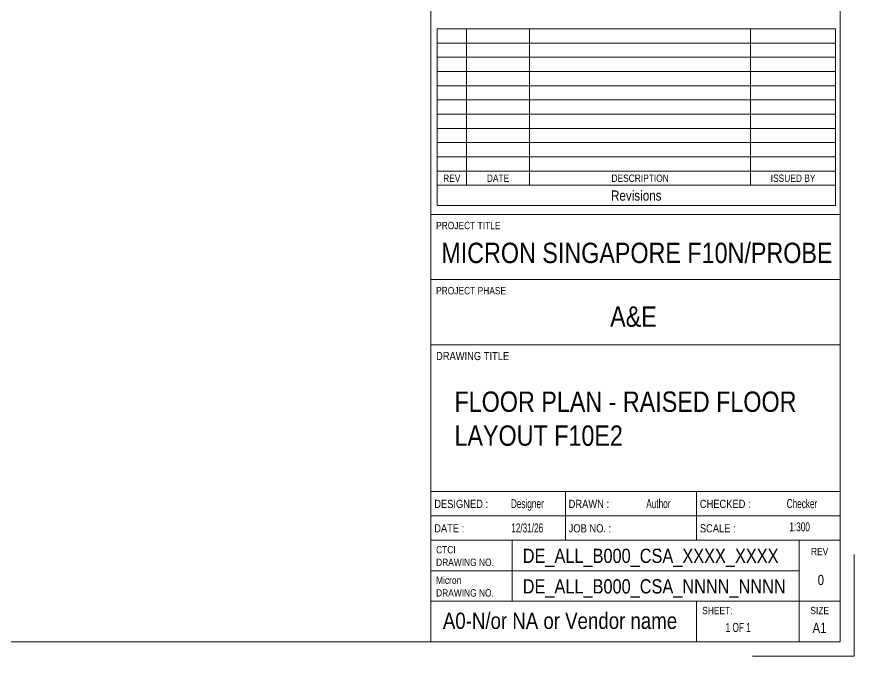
# Model space of a CAD drawing. Extents: x -15449 to 568150, y -1239737 to 53667.
# Drawn here: x 15229.2 to 15435, y 7255.9 to 7413 of the extents above; entities that cross this region are included whole.
import ezdxf

# ---------------------------------------------------------------- set-up
doc = ezdxf.new("R2010")
doc.units = 0
doc.header["$LTSCALE"] = 8
doc.layers.add('G-ANNO-TTLB', color=7, linetype='CONTINUOUS', lineweight=9)
doc.layers.add('Title Blocks', color=255, linetype='CONTINUOUS', lineweight=9)
doc.styles.add('Arial', font='arial.ttf', dxfattribs={"width": 0.8, "height": 0.25})
doc.styles.add('Arial Narrow', font='ARIALN.TTF', dxfattribs={"height": 0.2})
doc.styles.add('Arial Narrow_1', font='ARIALN.TTF', dxfattribs={"height": 0.18})
doc.styles.add('Arial Narrow_2', font='ARIALN.TTF', dxfattribs={"width": 0.8, "height": 0.22})
doc.styles.add('Arial Narrow_3', font='ARIALN.TTF', dxfattribs={"height": 0.35})
doc.styles.add('Arial Narrow_4', font='ARIALN.TTF', dxfattribs={"height": 0.5})
doc.styles.add('Arial Narrow_5', font='ARIALN.TTF', dxfattribs={"height": 0.25})

msp = doc.modelspace()

# ---------------------------------------------------------------- linework, layer by layer
at = {"layer": 'G-ANNO-TTLB'}
for p, q in [((15330.9515, 7259.4189), (15330.9515, 7833.4189)), ((15431.4515, 7833.4189), (15431.4515, 7259.4189)), ((15430.3409, 7410.0203), (15332.4599, 7410.0203)), ((15332.4599, 7410.0203), (15332.4599, 7366.5937)), ((15339.69, 7371.5937), (15339.69, 7410.0203)), ((15355.1929, 7371.5937), (15355.1929, 7410.0203)), ((15409.5011, 7371.5937), (15409.5011, 7410.0203)), ((15430.3409, 7366.5937), (15430.3409, 7410.0203)), ((15430.3409, 7406.527), (15332.4599, 7406.527)), ((15430.3409, 7403.0336), (15332.4599, 7403.0336)), ((15430.3409, 7399.5403), (15332.4599, 7399.5403)), ((15430.3409, 7396.047), (15332.4599, 7396.047)), ((15430.3409, 7392.5536), (15332.4599, 7392.5536)), ((15430.3409, 7389.0603), (15332.4599, 7389.0603)), ((15430.3409, 7385.567), (15332.4599, 7385.567)), ((15430.3409, 7382.0737), (15332.4599, 7382.0737)), ((15430.3409, 7378.5803), (15332.4599, 7378.5803)), ((15430.3409, 7375.087), (15332.4599, 7375.087)), ((15430.3409, 7371.5937), (15332.4599, 7371.5937)), ((15332.4599, 7366.5937), (15430.3409, 7366.5937)), ((15431.4515, 7364.4189), (15330.9515, 7364.4189)), ((15431.4515, 7348.4189), (15330.9515, 7348.4189)), ((15431.4515, 7332.4189), (15330.9515, 7332.4189)), ((15330.9515, 7296.4189), (15431.4515, 7296.4189)), ((15363.9846, 7284.4189), (15363.9846, 7296.4189)), ((15396.2076, 7296.4189), (15396.2076, 7284.4189)), ((15330.9515, 7290.4189), (15431.4515, 7290.4189)), ((15330.9515, 7284.4189), (15431.4515, 7284.4189)), ((15350.9515, 7284.4189), (15350.9515, 7269.4189)), ((15421.3818, 7284.4189), (15421.3818, 7259.4189)), ((15434.9515, 7255.9189), (15434.9515, 7280.9189)), ((15421.3818, 7276.9189), (15330.9515, 7276.9189)), ((15330.9515, 7269.4189), (15431.4515, 7269.4189)), ((15396.2076, 7269.4189), (15396.2076, 7259.4189)), ((15431.4515, 7259.4189), (14615.4515, 7259.4189)), ((15409.9515, 7255.9189), (15434.9515, 7255.9189))]:
    msp.add_line(p, q, dxfattribs=at)

# ---------------------------------------------------------------- texts
at = {"layer": 'G-ANNO-TTLB', "attachment_point": 2, "line_spacing_factor": 0.974696}
for s, insert, char_height, width, style in [('REV', (15336.075, 7374.2192), 1.8, 5.106404, 'Arial Narrow_1'), ('DATE', (15347.4415, 7374.2192), 1.8, 6.631693, 'Arial Narrow_1'), ('DESCRIPTION', (15382.347, 7374.2192), 1.8, 16.95503, 'Arial Narrow_1'), ('ISSUED BY', (15419.921, 7374.2192), 1.8, 13.241281, 'Arial Narrow_1'), ('Revisions', (15381.4004, 7370.3144), 2.5, 14.890758, 'Arial Narrow_5')]:
    msp.add_mtext(s, dxfattribs=dict(at, insert=insert, char_height=char_height, width=width, style=style))
at = {"layer": 'Title Blocks', "lineweight": 5}
for s, insert, char_height, width, attachment_point, style in [('PROJECT TITLE', (15332.2247, 7362.6077), 1.8, 18.679319, 1, 'Arial Narrow_1'), ('\\A1;MICRON SINGAPORE F10N/PROBE', (15333.5075, 7357.4837), 5, 100.471387, 1, 'Arial Narrow_4'), ('PROJECT PHASE', (15332.2247, 7346.6077), 1.8, 20.202525, 1, 'Arial Narrow_1'), ('\\pxqc;A&E', (15333.8081, 7341.8424), 5, 93.797438, 1, 'Arial Narrow_4'), ('DRAWING TITLE', (15332.2247, 7330.6576), 2, 22.206744, 1, 'Arial Narrow'), ('\\pxt17;FLOOR PLAN - RAISED FLOOR LAYOUT F10E2 ', (15336.7368, 7320.9404), 5, 93.797438, 1, 'Arial Narrow_4'), ('DESIGNED :', (15331.7616, 7294.3374), 2, 16.354425, 1, 'Arial Narrow'), ('Designer', (15350.5971, 7294.5), 2.2, 9.556115, 1, 'Arial Narrow_2'), ('DRAWN :', (15364.7947, 7294.3374), 2, 12.18565, 1, 'Arial Narrow'), ('Author', (15383.8521, 7294.5), 2.2, 7.05485, 1, 'Arial Narrow_2'), ('CHECKED :', (15397.0177, 7294.3374), 2, 15.3924, 1, 'Arial Narrow'), ('Checker', (15418.352, 7294.5), 2.2, 8.85063, 1, 'Arial Narrow_2'), ('DATE :', (15331.7616, 7288.3374), 2, 9.219406, 1, 'Arial Narrow'), ('12/31/26', (15350.6771, 7288.5363), 2.2, 9.36371, 1, 'Arial Narrow_2'), ('JOB NO. :', (15364.7947, 7288.3374), 2, 12.907169, 1, 'Arial Narrow'), ('SCALE :', (15397.0177, 7288.3374), 2, 10.983119, 1, 'Arial Narrow'), ('1:300', (15419.0146, 7288.8053), 2.2, 8.85063, 1, 'Arial Narrow_2'), ('CTCI', (15332.2247, 7282.9873), 1.8, 16.755269, 1, 'Arial Narrow_1'), ('DE_ALL_B000_CSA_XXXX_XXXX', (15353.5049, 7282.3336), 3.5, 38.962013, 1, 'Arial Narrow_3'), ('REV', (15424.3317, 7282.5433), 1.8, 4.970463, 1, 'Arial Narrow_1'), ('DRAWING NO.', (15332.2247, 7279.8791), 1.8, 16.755269, 1, 'Arial Narrow_1'), ('Micron', (15332.2247, 7275.4873), 1.8, 16.755269, 1, 'Arial Narrow_1'), ('0', (15426.749, 7275.9038), 2.5, 4.10464, 2, 'Arial'), ('DE_ALL_B000_CSA_NNNN_NNNN', (15353.5049, 7274.8336), 3.5, 38.962013, 1, 'Arial Narrow_3'), ('DRAWING NO.', (15332.2247, 7272.3791), 1.8, 16.755269, 1, 'Arial Narrow_1'), ('SHEET:', (15397.6024, 7268.0467), 1.8, 8.738394, 1, 'Arial Narrow_1'), ('SIZE', (15424.1667, 7268.0467), 1.8, 5.371306, 1, 'Arial Narrow_1'), ('A0-N/or NA or Vendor name', (15333.8896, 7266.6317), 4, 72.451206, 1, 'Arial Narrow_3'), ('1 OF 1', (15403.3652, 7264.0979), 2.2, 8.85063, 1, 'Arial Narrow_2'), ('A1', (15424.6967, 7264.1285), 2.5, 4.10464, 1, 'Arial')]:
    msp.add_mtext(s, dxfattribs=dict(at, insert=insert, char_height=char_height, width=width, attachment_point=attachment_point, style=style))

doc.saveas('drawing.dxf')
